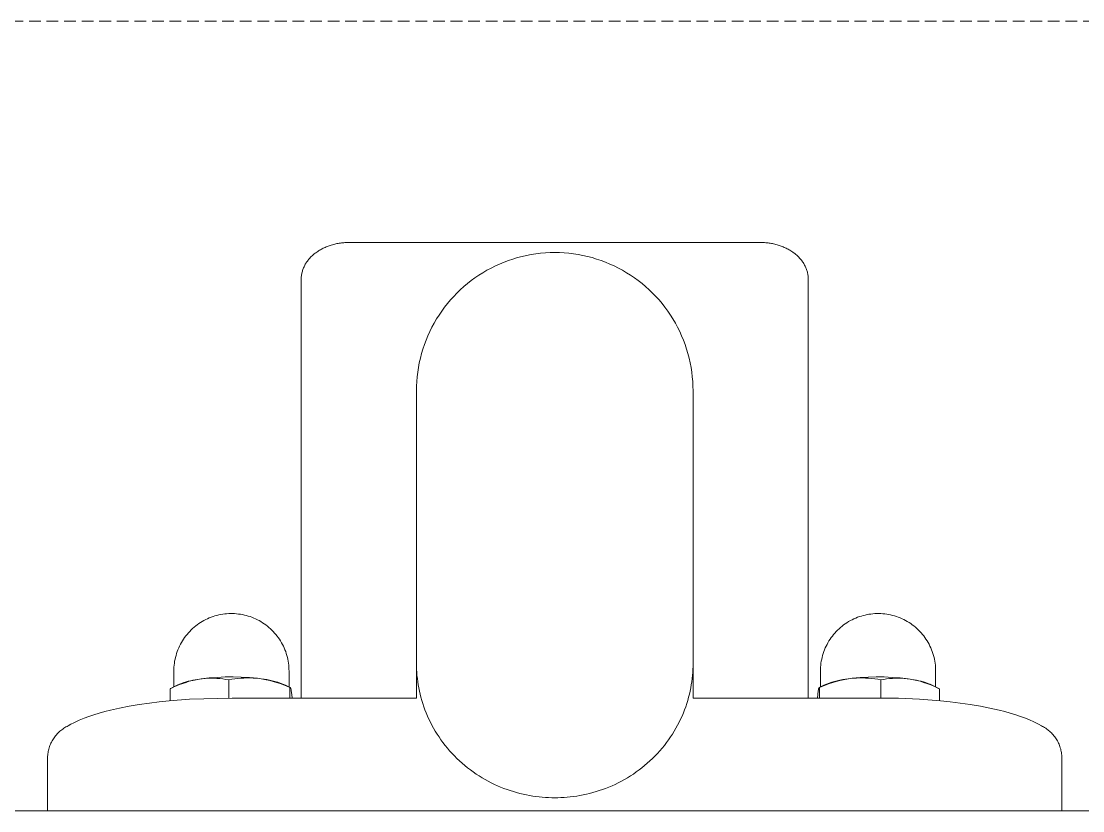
# Model space of a CAD drawing. Header units: millimetres. Extents: x -67 to 4862, y -244 to 3199.
# Drawn here: x 1205.6 to 1320.7, y 1643.2 to 1728.8 of the extents above; entities that cross this region are included whole.
import ezdxf

# ---------------------------------------------------------------- set-up
doc = ezdxf.new("R2010")
doc.units = ezdxf.units.MM
doc.linetypes.add('HIDDEN', pattern=[1.905, 1.27, -0.635])
doc.layers.add('ZANO_R', color=7, linetype='Continuous', lineweight=0)
doc.layers.add('ZANO_R_przerywana', color=7, linetype='HIDDEN', lineweight=0)

msp = doc.modelspace()

# ---------------------------------------------------------------- linework, layer by layer
at = {"layer": 'ZANO_R'}
for p, q in [((1237.66, 1703.77), (1237.75, 1703.84)), ((1237.75, 1703.84), (1237.85, 1703.9)), ((1237.85, 1703.9), (1237.95, 1703.96)), ((1237.95, 1703.96), (1238.05, 1704.02)), ((1238.05, 1704.02), (1238.15, 1704.08)), ((1238.15, 1704.08), (1238.25, 1704.13)), ((1238.25, 1704.13), (1238.36, 1704.18)), ((1238.36, 1704.18), (1238.46, 1704.23)), ((1238.46, 1704.23), (1238.57, 1704.28)), ((1238.57, 1704.28), (1238.68, 1704.33)), ((1238.68, 1704.33), (1238.79, 1704.37)), ((1238.79, 1704.37), (1238.89, 1704.41)), ((1238.89, 1704.41), (1239, 1704.45)), ((1239, 1704.45), (1239.12, 1704.49)), ((1239.12, 1704.49), (1239.23, 1704.53)), ((1239.23, 1704.53), (1239.35, 1704.56)), ((1239.35, 1704.56), (1239.48, 1704.59)), ((1239.48, 1704.59), (1239.6, 1704.62)), ((1239.6, 1704.62), (1239.72, 1704.65)), ((1239.72, 1704.65), (1239.84, 1704.68)), ((1239.84, 1704.68), (1239.96, 1704.7)), ((1239.96, 1704.7), (1240.09, 1704.72)), ((1240.09, 1704.72), (1240.21, 1704.74)), ((1240.21, 1704.74), (1240.33, 1704.75)), ((1240.33, 1704.75), (1240.46, 1704.77)), ((1240.46, 1704.77), (1240.58, 1704.78)), ((1240.58, 1704.78), (1240.71, 1704.79)), ((1240.71, 1704.79), (1240.83, 1704.79)), ((1240.83, 1704.79), (1240.96, 1704.8)), ((1240.96, 1704.8), (1241.08, 1704.8)), ((1241.08, 1704.8), (1246.39, 1704.8)), ((1246.39, 1704.8), (1247.36, 1704.8)), ((1247.36, 1704.8), (1279.56, 1704.8)), ((1279.56, 1704.8), (1280.53, 1704.8)), ((1280.53, 1704.8), (1285.84, 1704.8)), ((1285.84, 1704.8), (1285.96, 1704.8)), ((1285.96, 1704.8), (1286.09, 1704.79)), ((1286.09, 1704.79), (1286.21, 1704.79)), ((1286.21, 1704.79), (1286.34, 1704.78)), ((1286.34, 1704.78), (1286.46, 1704.77)), ((1286.46, 1704.77), (1286.59, 1704.75)), ((1286.59, 1704.75), (1286.71, 1704.74)), ((1286.71, 1704.74), (1286.83, 1704.72)), ((1286.83, 1704.72), (1286.96, 1704.7)), ((1286.96, 1704.7), (1287.08, 1704.68)), ((1287.08, 1704.68), (1287.2, 1704.65)), ((1287.2, 1704.65), (1287.32, 1704.62)), ((1287.32, 1704.62), (1287.45, 1704.59)), ((1287.45, 1704.59), (1287.57, 1704.56)), ((1287.57, 1704.56), (1287.69, 1704.53)), ((1287.69, 1704.53), (1287.81, 1704.49)), ((1287.81, 1704.49), (1287.92, 1704.45)), ((1287.92, 1704.45), (1288.03, 1704.41)), ((1288.03, 1704.41), (1288.14, 1704.37)), ((1288.14, 1704.37), (1288.24, 1704.33)), ((1288.24, 1704.33), (1288.35, 1704.28)), ((1288.35, 1704.28), (1288.46, 1704.23)), ((1288.46, 1704.23), (1288.56, 1704.18)), ((1288.56, 1704.18), (1288.67, 1704.13)), ((1288.67, 1704.13), (1288.77, 1704.08)), ((1288.77, 1704.08), (1288.87, 1704.02)), ((1288.87, 1704.02), (1288.97, 1703.96)), ((1288.97, 1703.96), (1289.07, 1703.9)), ((1289.07, 1703.9), (1289.17, 1703.84)), ((1289.17, 1703.84), (1289.27, 1703.77)), ((1236.52, 1702.62), (1236.58, 1702.7)), ((1236.58, 1702.7), (1236.64, 1702.79)), ((1236.64, 1702.79), (1236.71, 1702.88)), ((1236.71, 1702.88), (1236.77, 1702.96)), ((1236.77, 1702.96), (1236.84, 1703.04)), ((1236.84, 1703.04), (1236.91, 1703.12)), ((1236.91, 1703.12), (1236.99, 1703.2)), ((1236.99, 1703.2), (1237.06, 1703.28)), ((1237.06, 1703.28), (1237.14, 1703.35)), ((1237.14, 1703.35), (1237.22, 1703.42)), ((1237.22, 1703.42), (1237.3, 1703.49)), ((1237.3, 1703.49), (1237.38, 1703.56)), ((1237.38, 1703.56), (1237.47, 1703.63)), ((1237.47, 1703.63), (1237.56, 1703.7)), ((1237.56, 1703.7), (1237.66, 1703.77)), ((1257.48, 1702.47), (1257.96, 1702.67)), ((1257.96, 1702.67), (1258.44, 1702.85)), ((1258.44, 1702.85), (1258.92, 1703.01)), ((1258.92, 1703.01), (1259.41, 1703.16)), ((1259.41, 1703.16), (1259.91, 1703.29)), ((1259.91, 1703.29), (1260.41, 1703.4)), ((1260.41, 1703.4), (1260.91, 1703.5)), ((1260.91, 1703.5), (1261.42, 1703.57)), ((1261.42, 1703.57), (1261.93, 1703.64)), ((1261.93, 1703.64), (1262.44, 1703.68)), ((1262.44, 1703.68), (1262.95, 1703.71)), ((1262.95, 1703.71), (1263.46, 1703.71)), ((1263.46, 1703.71), (1263.97, 1703.71)), ((1263.97, 1703.71), (1264.48, 1703.68)), ((1264.48, 1703.68), (1264.99, 1703.64)), ((1264.99, 1703.64), (1265.5, 1703.57)), ((1265.5, 1703.57), (1266.01, 1703.5)), ((1266.01, 1703.5), (1266.51, 1703.4)), ((1266.51, 1703.4), (1267.01, 1703.29)), ((1267.01, 1703.29), (1267.51, 1703.16)), ((1267.51, 1703.16), (1268, 1703.01)), ((1268, 1703.01), (1268.48, 1702.85)), ((1268.48, 1702.85), (1268.96, 1702.67)), ((1268.96, 1702.67), (1269.44, 1702.47)), ((1289.27, 1703.77), (1289.36, 1703.7)), ((1289.36, 1703.7), (1289.45, 1703.63)), ((1289.45, 1703.63), (1289.54, 1703.56)), ((1289.54, 1703.56), (1289.62, 1703.49)), ((1289.62, 1703.49), (1289.7, 1703.42)), ((1289.7, 1703.42), (1289.78, 1703.35)), ((1289.78, 1703.35), (1289.86, 1703.28)), ((1289.86, 1703.28), (1289.93, 1703.2)), ((1289.93, 1703.2), (1290.01, 1703.12)), ((1290.01, 1703.12), (1290.08, 1703.04)), ((1290.08, 1703.04), (1290.15, 1702.96)), ((1290.15, 1702.96), (1290.21, 1702.88)), ((1290.21, 1702.88), (1290.28, 1702.79)), ((1290.28, 1702.79), (1290.34, 1702.7)), ((1290.34, 1702.7), (1290.4, 1702.62)), ((1236.04, 1701.48), (1236.06, 1701.58)), ((1236.06, 1701.58), (1236.09, 1701.68)), ((1236.09, 1701.68), (1236.12, 1701.78)), ((1236.12, 1701.78), (1236.15, 1701.87)), ((1236.15, 1701.87), (1236.19, 1701.97)), ((1236.19, 1701.97), (1236.23, 1702.07)), ((1236.23, 1702.07), (1236.27, 1702.16)), ((1236.27, 1702.16), (1236.31, 1702.25)), ((1236.31, 1702.25), (1236.36, 1702.34)), ((1236.36, 1702.34), (1236.41, 1702.44)), ((1236.41, 1702.44), (1236.46, 1702.53)), ((1236.46, 1702.53), (1236.52, 1702.62)), ((1255.23, 1701.26), (1255.67, 1701.53)), ((1255.67, 1701.53), (1256.11, 1701.79)), ((1256.11, 1701.79), (1256.56, 1702.03)), ((1256.56, 1702.03), (1257.02, 1702.26)), ((1257.02, 1702.26), (1257.48, 1702.47)), ((1269.44, 1702.47), (1269.9, 1702.26)), ((1269.9, 1702.26), (1270.36, 1702.03)), ((1270.36, 1702.03), (1270.81, 1701.79)), ((1270.81, 1701.79), (1271.25, 1701.53)), ((1271.25, 1701.53), (1271.69, 1701.26)), ((1290.4, 1702.62), (1290.46, 1702.53)), ((1290.46, 1702.53), (1290.51, 1702.44)), ((1290.51, 1702.44), (1290.56, 1702.34)), ((1290.56, 1702.34), (1290.61, 1702.25)), ((1290.61, 1702.25), (1290.65, 1702.16)), ((1290.65, 1702.16), (1290.7, 1702.07)), ((1290.7, 1702.07), (1290.73, 1701.97)), ((1290.73, 1701.97), (1290.77, 1701.87)), ((1290.77, 1701.87), (1290.8, 1701.78)), ((1290.8, 1701.78), (1290.83, 1701.68)), ((1290.83, 1701.68), (1290.86, 1701.58)), ((1290.86, 1701.58), (1290.88, 1701.48)), ((1235.96, 1700.9), (1235.97, 1700.99)), ((1235.96, 1700.8), (1235.96, 1700.9)), ((1235.96, 1669.8), (1235.96, 1700.8)), ((1235.97, 1701.09), (1235.99, 1701.19)), ((1235.97, 1700.99), (1235.97, 1701.09)), ((1235.99, 1701.19), (1236, 1701.29)), ((1236, 1701.29), (1236.02, 1701.39)), ((1236.02, 1701.39), (1236.04, 1701.48)), ((1253.6, 1700.02), (1253.99, 1700.35)), ((1253.99, 1700.35), (1254.4, 1700.67)), ((1254.4, 1700.67), (1254.81, 1700.97)), ((1254.81, 1700.97), (1255.23, 1701.26)), ((1271.69, 1701.26), (1272.11, 1700.97)), ((1272.11, 1700.97), (1272.52, 1700.67)), ((1272.52, 1700.67), (1272.93, 1700.35)), ((1272.93, 1700.35), (1273.32, 1700.02)), ((1290.88, 1701.48), (1290.9, 1701.39)), ((1290.9, 1701.39), (1290.92, 1701.29)), ((1290.92, 1701.29), (1290.94, 1701.19)), ((1290.94, 1701.19), (1290.95, 1701.09)), ((1290.95, 1701.09), (1290.95, 1700.99)), ((1290.95, 1700.99), (1290.96, 1700.9)), ((1290.96, 1700.9), (1290.96, 1700.8)), ((1290.96, 1669.8), (1290.96, 1700.8)), ((1252.5, 1698.95), (1252.85, 1699.32)), ((1252.85, 1699.32), (1253.22, 1699.68)), ((1253.22, 1699.68), (1253.6, 1700.02)), ((1273.32, 1700.02), (1273.7, 1699.68)), ((1273.7, 1699.68), (1274.07, 1699.32)), ((1274.07, 1699.32), (1274.42, 1698.95)), ((1251.51, 1697.78), (1251.82, 1698.18)), ((1251.82, 1698.18), (1252.15, 1698.57)), ((1252.15, 1698.57), (1252.5, 1698.95)), ((1274.42, 1698.95), (1274.77, 1698.57)), ((1274.77, 1698.57), (1275.1, 1698.18)), ((1275.1, 1698.18), (1275.41, 1697.78)), ((1250.64, 1696.51), (1250.92, 1696.94)), ((1250.92, 1696.94), (1251.21, 1697.36)), ((1251.21, 1697.36), (1251.51, 1697.78)), ((1275.41, 1697.78), (1275.71, 1697.36)), ((1275.71, 1697.36), (1276, 1696.94)), ((1276, 1696.94), (1276.28, 1696.51)), ((1250.14, 1695.62), (1250.39, 1696.07)), ((1250.39, 1696.07), (1250.64, 1696.51)), ((1276.28, 1696.51), (1276.54, 1696.07)), ((1276.54, 1696.07), (1276.78, 1695.62)), ((1249.51, 1694.22), (1249.7, 1694.69)), ((1249.7, 1694.69), (1249.91, 1695.16)), ((1249.91, 1695.16), (1250.14, 1695.62)), ((1276.78, 1695.62), (1277.01, 1695.16)), ((1277.01, 1695.16), (1277.22, 1694.69)), ((1277.22, 1694.69), (1277.41, 1694.22)), ((1249.16, 1693.25), (1249.33, 1693.74)), ((1249.33, 1693.74), (1249.51, 1694.22)), ((1277.41, 1694.22), (1277.59, 1693.74)), ((1277.59, 1693.74), (1277.76, 1693.25)), ((1248.89, 1692.27), (1249.02, 1692.76)), ((1249.02, 1692.76), (1249.16, 1693.25)), ((1277.76, 1693.25), (1277.9, 1692.76)), ((1277.9, 1692.76), (1278.03, 1692.27)), ((1248.6, 1690.76), (1248.68, 1691.26)), ((1248.68, 1691.26), (1248.77, 1691.77)), ((1248.77, 1691.77), (1248.89, 1692.27)), ((1278.03, 1692.27), (1278.15, 1691.77)), ((1278.15, 1691.77), (1278.24, 1691.26)), ((1278.24, 1691.26), (1278.32, 1690.76)), ((1248.5, 1689.74), (1248.54, 1690.25)), ((1248.54, 1690.25), (1248.6, 1690.76)), ((1278.32, 1690.76), (1278.38, 1690.25)), ((1278.38, 1690.25), (1278.43, 1689.74)), ((1248.46, 1688.71), (1248.47, 1689.23)), ((1248.47, 1689.23), (1248.5, 1689.74)), ((1278.43, 1689.74), (1278.45, 1689.23)), ((1278.45, 1689.23), (1278.46, 1688.71)), ((1248.46, 1688.71), (1248.46, 1688.71)), ((1248.46, 1688.71), (1248.46, 1688.68)), ((1248.46, 1688.68), (1248.46, 1688.68)), ((1248.46, 1688.68), (1248.46, 1688.66)), ((1248.46, 1688.66), (1248.46, 1688.66)), ((1248.46, 1688.66), (1248.46, 1688.64)), ((1248.46, 1688.64), (1248.46, 1688.58)), ((1248.46, 1688.58), (1248.46, 1659.15)), ((1278.46, 1688.71), (1278.46, 1688.71)), ((1278.46, 1688.71), (1278.46, 1688.68)), ((1278.46, 1688.68), (1278.46, 1688.68)), ((1278.46, 1688.68), (1278.46, 1688.66)), ((1278.46, 1688.66), (1278.46, 1688.66)), ((1278.46, 1688.66), (1278.46, 1688.64)), ((1278.46, 1688.64), (1278.46, 1688.58)), ((1278.46, 1688.58), (1278.46, 1659.15)), ((1235.96, 1655.41), (1235.96, 1669.8)), ((1290.96, 1655.41), (1290.96, 1669.8)), ((1224.86, 1663.48), (1225.04, 1663.6)), ((1225.04, 1663.6), (1225.23, 1663.71)), ((1225.23, 1663.71), (1225.42, 1663.82)), ((1225.42, 1663.82), (1225.61, 1663.92)), ((1225.61, 1663.92), (1225.8, 1664.01)), ((1225.8, 1664.01), (1226, 1664.1)), ((1226, 1664.1), (1226.2, 1664.18)), ((1226.2, 1664.18), (1226.41, 1664.25)), ((1226.41, 1664.25), (1226.61, 1664.31)), ((1226.61, 1664.31), (1226.82, 1664.37)), ((1226.82, 1664.37), (1227.03, 1664.42)), ((1227.03, 1664.42), (1227.25, 1664.47)), ((1227.25, 1664.47), (1227.46, 1664.5)), ((1227.46, 1664.5), (1227.67, 1664.53)), ((1227.67, 1664.53), (1227.88, 1664.55)), ((1227.88, 1664.55), (1228.1, 1664.57)), ((1228.1, 1664.57), (1228.31, 1664.57)), ((1228.31, 1664.57), (1228.53, 1664.57)), ((1228.53, 1664.57), (1228.74, 1664.56)), ((1228.74, 1664.56), (1228.95, 1664.55)), ((1228.95, 1664.55), (1229.17, 1664.52)), ((1229.17, 1664.52), (1229.38, 1664.49)), ((1229.38, 1664.49), (1229.59, 1664.46)), ((1229.59, 1664.46), (1229.8, 1664.41)), ((1229.8, 1664.41), (1230.01, 1664.36)), ((1230.01, 1664.36), (1230.21, 1664.3)), ((1230.21, 1664.3), (1230.42, 1664.24)), ((1230.42, 1664.24), (1230.62, 1664.16)), ((1230.62, 1664.16), (1230.82, 1664.08)), ((1230.82, 1664.08), (1231.02, 1664)), ((1231.02, 1664), (1231.21, 1663.9)), ((1231.21, 1663.9), (1231.4, 1663.8)), ((1231.4, 1663.8), (1231.59, 1663.7)), ((1231.59, 1663.7), (1231.77, 1663.58)), ((1231.77, 1663.58), (1231.95, 1663.46)), ((1294.97, 1663.46), (1295.15, 1663.58)), ((1295.15, 1663.58), (1295.33, 1663.7)), ((1295.33, 1663.7), (1295.52, 1663.8)), ((1295.52, 1663.8), (1295.71, 1663.9)), ((1295.71, 1663.9), (1295.9, 1664)), ((1295.9, 1664), (1296.1, 1664.08)), ((1296.1, 1664.08), (1296.3, 1664.16)), ((1296.3, 1664.16), (1296.5, 1664.24)), ((1296.5, 1664.24), (1296.71, 1664.3)), ((1296.71, 1664.3), (1296.91, 1664.36)), ((1296.91, 1664.36), (1297.12, 1664.41)), ((1297.12, 1664.41), (1297.33, 1664.46)), ((1297.33, 1664.46), (1297.54, 1664.49)), ((1297.54, 1664.49), (1297.75, 1664.52)), ((1297.75, 1664.52), (1297.97, 1664.55)), ((1297.97, 1664.55), (1298.18, 1664.56)), ((1298.18, 1664.56), (1298.39, 1664.57)), ((1298.39, 1664.57), (1298.61, 1664.57)), ((1298.61, 1664.57), (1298.82, 1664.57)), ((1298.82, 1664.57), (1299.04, 1664.55)), ((1299.04, 1664.55), (1299.25, 1664.53)), ((1299.25, 1664.53), (1299.46, 1664.5)), ((1299.46, 1664.5), (1299.67, 1664.47)), ((1299.67, 1664.47), (1299.89, 1664.42)), ((1299.89, 1664.42), (1300.1, 1664.37)), ((1300.1, 1664.37), (1300.31, 1664.31)), ((1300.31, 1664.31), (1300.51, 1664.25)), ((1300.51, 1664.25), (1300.72, 1664.18)), ((1300.72, 1664.18), (1300.92, 1664.1)), ((1300.92, 1664.1), (1301.12, 1664.01)), ((1301.12, 1664.01), (1301.31, 1663.92)), ((1301.31, 1663.92), (1301.5, 1663.82)), ((1301.5, 1663.82), (1301.69, 1663.71)), ((1301.69, 1663.71), (1301.88, 1663.6)), ((1301.88, 1663.6), (1302.06, 1663.48)), ((1223.59, 1662.31), (1223.73, 1662.48)), ((1223.73, 1662.48), (1223.88, 1662.64)), ((1223.88, 1662.64), (1224.03, 1662.79)), ((1224.03, 1662.79), (1224.19, 1662.94)), ((1224.19, 1662.94), (1224.35, 1663.08)), ((1224.35, 1663.08), (1224.52, 1663.22)), ((1224.52, 1663.22), (1224.69, 1663.35)), ((1224.69, 1663.35), (1224.86, 1663.48)), ((1231.95, 1663.46), (1232.13, 1663.34)), ((1232.13, 1663.34), (1232.3, 1663.21)), ((1232.3, 1663.21), (1232.46, 1663.07)), ((1232.46, 1663.07), (1232.62, 1662.93)), ((1232.62, 1662.93), (1232.78, 1662.78)), ((1232.78, 1662.78), (1232.93, 1662.62)), ((1232.93, 1662.62), (1233.08, 1662.46)), ((1233.08, 1662.46), (1233.22, 1662.3)), ((1293.7, 1662.3), (1293.84, 1662.46)), ((1293.84, 1662.46), (1293.99, 1662.62)), ((1293.99, 1662.62), (1294.14, 1662.78)), ((1294.14, 1662.78), (1294.3, 1662.93)), ((1294.3, 1662.93), (1294.46, 1663.07)), ((1294.46, 1663.07), (1294.62, 1663.21)), ((1294.62, 1663.21), (1294.79, 1663.34)), ((1294.79, 1663.34), (1294.97, 1663.46)), ((1302.06, 1663.48), (1302.23, 1663.35)), ((1302.23, 1663.35), (1302.41, 1663.22)), ((1302.41, 1663.22), (1302.57, 1663.08)), ((1302.57, 1663.08), (1302.74, 1662.94)), ((1302.74, 1662.94), (1302.89, 1662.79)), ((1302.89, 1662.79), (1303.04, 1662.64)), ((1303.04, 1662.64), (1303.19, 1662.48)), ((1303.19, 1662.48), (1303.33, 1662.31)), ((1222.77, 1661.04), (1222.87, 1661.24)), ((1222.87, 1661.24), (1222.97, 1661.43)), ((1222.97, 1661.43), (1223.08, 1661.61)), ((1223.08, 1661.61), (1223.2, 1661.79)), ((1223.2, 1661.79), (1223.32, 1661.97)), ((1223.32, 1661.97), (1223.45, 1662.15)), ((1223.45, 1662.15), (1223.59, 1662.31)), ((1233.22, 1662.3), (1233.35, 1662.13)), ((1233.35, 1662.13), (1233.48, 1661.96)), ((1233.48, 1661.96), (1233.6, 1661.78)), ((1233.6, 1661.78), (1233.72, 1661.6)), ((1233.72, 1661.6), (1233.83, 1661.41)), ((1233.83, 1661.41), (1233.93, 1661.23)), ((1233.93, 1661.23), (1234.03, 1661.03)), ((1292.89, 1661.03), (1292.99, 1661.23)), ((1292.99, 1661.23), (1293.09, 1661.41)), ((1293.09, 1661.41), (1293.2, 1661.6)), ((1293.2, 1661.6), (1293.32, 1661.78)), ((1293.32, 1661.78), (1293.44, 1661.96)), ((1293.44, 1661.96), (1293.57, 1662.13)), ((1293.57, 1662.13), (1293.7, 1662.3)), ((1303.33, 1662.31), (1303.47, 1662.15)), ((1303.47, 1662.15), (1303.6, 1661.97)), ((1303.6, 1661.97), (1303.72, 1661.79)), ((1303.72, 1661.79), (1303.84, 1661.61)), ((1303.84, 1661.61), (1303.95, 1661.43)), ((1303.95, 1661.43), (1304.05, 1661.24)), ((1304.05, 1661.24), (1304.15, 1661.04)), ((1222.39, 1660.03), (1222.45, 1660.24)), ((1222.45, 1660.24), (1222.52, 1660.44)), ((1222.52, 1660.44), (1222.6, 1660.65)), ((1222.6, 1660.65), (1222.68, 1660.85)), ((1222.68, 1660.85), (1222.77, 1661.04)), ((1234.03, 1661.03), (1234.12, 1660.84)), ((1234.12, 1660.84), (1234.2, 1660.64)), ((1234.2, 1660.64), (1234.28, 1660.44)), ((1234.28, 1660.44), (1234.35, 1660.23)), ((1234.35, 1660.23), (1234.41, 1660.03)), ((1292.51, 1660.03), (1292.57, 1660.23)), ((1292.57, 1660.23), (1292.64, 1660.44)), ((1292.64, 1660.44), (1292.72, 1660.64)), ((1292.72, 1660.64), (1292.8, 1660.84)), ((1292.8, 1660.84), (1292.89, 1661.03)), ((1304.15, 1661.04), (1304.24, 1660.85)), ((1304.24, 1660.85), (1304.33, 1660.65)), ((1304.33, 1660.65), (1304.4, 1660.44)), ((1304.4, 1660.44), (1304.47, 1660.24)), ((1304.47, 1660.24), (1304.54, 1660.03)), ((1222.16, 1658.76), (1222.18, 1658.97)), ((1222.18, 1658.97), (1222.21, 1659.19)), ((1222.21, 1659.19), (1222.24, 1659.4)), ((1222.24, 1659.4), (1222.28, 1659.61)), ((1222.28, 1659.61), (1222.33, 1659.82)), ((1222.33, 1659.82), (1222.39, 1660.03)), ((1234.41, 1660.03), (1234.47, 1659.82)), ((1234.47, 1659.82), (1234.51, 1659.61)), ((1234.51, 1659.61), (1234.55, 1659.4)), ((1234.55, 1659.4), (1234.59, 1659.18)), ((1234.59, 1659.18), (1234.61, 1658.97)), ((1234.61, 1658.97), (1234.63, 1658.75)), ((1248.46, 1658.83), (1248.46, 1659.15)), ((1278.46, 1659.15), (1278.46, 1658.83)), ((1292.29, 1658.75), (1292.31, 1658.97)), ((1292.31, 1658.97), (1292.33, 1659.18)), ((1292.33, 1659.18), (1292.37, 1659.4)), ((1292.37, 1659.4), (1292.41, 1659.61)), ((1292.41, 1659.61), (1292.45, 1659.82)), ((1292.45, 1659.82), (1292.51, 1660.03)), ((1304.54, 1660.03), (1304.59, 1659.82)), ((1304.59, 1659.82), (1304.64, 1659.61)), ((1304.64, 1659.61), (1304.68, 1659.4)), ((1304.68, 1659.4), (1304.71, 1659.19)), ((1304.71, 1659.19), (1304.74, 1658.97)), ((1304.74, 1658.97), (1304.76, 1658.76)), ((1222.15, 1658.54), (1222.16, 1658.76)), ((1222.15, 1658.32), (1222.15, 1658.54)), ((1222.15, 1656.62), (1222.15, 1658.32)), ((1234.63, 1658.75), (1234.64, 1658.54)), ((1234.64, 1658.54), (1234.65, 1658.32)), ((1234.65, 1658.32), (1234.65, 1656.62)), ((1248.46, 1655.41), (1248.46, 1658.89)), ((1248.48, 1658.5), (1248.46, 1658.83)), ((1248.49, 1658.18), (1248.48, 1658.5)), ((1248.52, 1657.84), (1248.49, 1658.18)), ((1248.56, 1657.51), (1248.52, 1657.84)), ((1278.4, 1657.84), (1278.36, 1657.51)), ((1278.43, 1658.18), (1278.4, 1657.84)), ((1278.45, 1658.5), (1278.43, 1658.18)), ((1278.46, 1658.83), (1278.45, 1658.5)), ((1278.46, 1655.41), (1278.46, 1658.89)), ((1292.27, 1658.32), (1292.28, 1658.54)), ((1292.27, 1656.62), (1292.27, 1658.32)), ((1292.28, 1658.54), (1292.29, 1658.75)), ((1304.76, 1658.76), (1304.77, 1658.54)), ((1304.77, 1658.54), (1304.77, 1658.32)), ((1304.77, 1658.32), (1304.77, 1656.62)), ((1221.77, 1656.42), (1222.52, 1656.81)), ((1222.43, 1656.73), (1222.09, 1656.58)), ((1222.77, 1656.87), (1222.43, 1656.73)), ((1222.52, 1656.81), (1222.76, 1656.91)), ((1222.76, 1656.91), (1223, 1657)), ((1223.12, 1657), (1222.77, 1656.87)), ((1223, 1657), (1223.24, 1657.08)), ((1223.48, 1657.11), (1223.12, 1657)), ((1223.24, 1657.08), (1223.48, 1657.16)), ((1223.48, 1657.16), (1223.72, 1657.23)), ((1223.83, 1657.22), (1223.48, 1657.11)), ((1223.72, 1657.23), (1223.97, 1657.29)), ((1224.2, 1657.31), (1223.83, 1657.22)), ((1223.97, 1657.29), (1224.22, 1657.34)), ((1224.56, 1657.39), (1224.2, 1657.31)), ((1224.22, 1657.34), (1224.47, 1657.39)), ((1224.47, 1657.39), (1224.72, 1657.43)), ((1224.93, 1657.46), (1224.56, 1657.39)), ((1225.24, 1657.5), (1224.93, 1657.46)), ((1225.13, 1657.49), (1225.99, 1657.59)), ((1225.56, 1657.53), (1225.24, 1657.5)), ((1225.88, 1657.55), (1225.56, 1657.53)), ((1226.2, 1657.55), (1225.88, 1657.55)), ((1225.99, 1657.59), (1226.86, 1657.65)), ((1226.51, 1657.55), (1226.2, 1657.55)), ((1226.83, 1657.54), (1226.51, 1657.55)), ((1227.15, 1657.51), (1226.83, 1657.54)), ((1226.86, 1657.65), (1227.73, 1657.69)), ((1227.47, 1657.48), (1227.15, 1657.51)), ((1227.78, 1657.43), (1227.47, 1657.48)), ((1227.73, 1657.69), (1228.6, 1657.7)), ((1228.1, 1657.38), (1227.78, 1657.43)), ((1228.43, 1657.44), (1228.1, 1657.38)), ((1228.1, 1657.38), (1228.1, 1655.41)), ((1228.76, 1657.49), (1228.43, 1657.44)), ((1228.6, 1657.7), (1229.47, 1657.68)), ((1229.09, 1657.53), (1228.76, 1657.49)), ((1229.42, 1657.56), (1229.09, 1657.53)), ((1229.75, 1657.58), (1229.42, 1657.56)), ((1229.47, 1657.68), (1230.34, 1657.63)), ((1230.09, 1657.59), (1229.75, 1657.58)), ((1230.42, 1657.59), (1230.09, 1657.59)), ((1230.34, 1657.63), (1231.21, 1657.55)), ((1230.75, 1657.58), (1230.42, 1657.59)), ((1231.09, 1657.55), (1230.75, 1657.58)), ((1231.42, 1657.52), (1231.09, 1657.55)), ((1231.8, 1657.46), (1231.42, 1657.52)), ((1231.63, 1657.49), (1231.93, 1657.46)), ((1232.18, 1657.39), (1231.8, 1657.46)), ((1231.93, 1657.46), (1232.23, 1657.41)), ((1232.56, 1657.3), (1232.18, 1657.39)), ((1232.23, 1657.41), (1232.53, 1657.35)), ((1232.53, 1657.35), (1232.83, 1657.29)), ((1232.93, 1657.2), (1232.56, 1657.3)), ((1232.83, 1657.29), (1233.12, 1657.21)), ((1233.3, 1657.1), (1232.93, 1657.2)), ((1233.12, 1657.21), (1233.42, 1657.12)), ((1233.67, 1656.97), (1233.3, 1657.1)), ((1233.42, 1657.12), (1233.7, 1657.03)), ((1234.03, 1656.84), (1233.67, 1656.97)), ((1233.7, 1657.03), (1233.99, 1656.92)), ((1233.99, 1656.92), (1234.27, 1656.81)), ((1234.39, 1656.69), (1234.03, 1656.84)), ((1234.27, 1656.81), (1234.78, 1656.55)), ((1234.74, 1656.54), (1234.39, 1656.69)), ((1248.6, 1657.18), (1248.56, 1657.51)), ((1248.65, 1656.84), (1248.6, 1657.18)), ((1248.71, 1656.5), (1248.65, 1656.84)), ((1278.27, 1656.84), (1278.21, 1656.5)), ((1278.32, 1657.18), (1278.27, 1656.84)), ((1278.36, 1657.51), (1278.32, 1657.18)), ((1292.14, 1656.55), (1292.65, 1656.81)), ((1292.18, 1656.54), (1292.53, 1656.69)), ((1292.53, 1656.69), (1292.89, 1656.84)), ((1292.93, 1656.92), (1292.65, 1656.81)), ((1292.89, 1656.84), (1293.25, 1656.97)), ((1293.22, 1657.03), (1292.93, 1656.92)), ((1293.51, 1657.12), (1293.22, 1657.03)), ((1293.25, 1656.97), (1293.62, 1657.1)), ((1293.8, 1657.21), (1293.51, 1657.12)), ((1293.62, 1657.1), (1293.99, 1657.2)), ((1294.09, 1657.29), (1293.8, 1657.21)), ((1293.99, 1657.2), (1294.36, 1657.3)), ((1294.39, 1657.35), (1294.09, 1657.29)), ((1294.36, 1657.3), (1294.74, 1657.39)), ((1294.69, 1657.41), (1294.39, 1657.35)), ((1294.99, 1657.46), (1294.69, 1657.41)), ((1294.74, 1657.39), (1295.12, 1657.46)), ((1295.29, 1657.49), (1294.99, 1657.46)), ((1295.12, 1657.46), (1295.5, 1657.52)), ((1295.5, 1657.52), (1295.83, 1657.55)), ((1296.58, 1657.63), (1295.71, 1657.55)), ((1295.83, 1657.55), (1296.17, 1657.58)), ((1296.17, 1657.58), (1296.5, 1657.59)), ((1296.5, 1657.59), (1296.83, 1657.59)), ((1297.45, 1657.68), (1296.58, 1657.63)), ((1296.83, 1657.59), (1297.17, 1657.58)), ((1297.17, 1657.58), (1297.5, 1657.56)), ((1298.32, 1657.7), (1297.45, 1657.68)), ((1297.5, 1657.56), (1297.83, 1657.53)), ((1297.83, 1657.53), (1298.17, 1657.49)), ((1298.17, 1657.49), (1298.49, 1657.44)), ((1299.19, 1657.69), (1298.32, 1657.7)), ((1298.49, 1657.44), (1298.82, 1657.38)), ((1298.82, 1657.38), (1299.14, 1657.43)), ((1298.82, 1657.38), (1298.82, 1655.41)), ((1299.14, 1657.43), (1299.45, 1657.48)), ((1300.06, 1657.65), (1299.19, 1657.69)), ((1299.45, 1657.48), (1299.77, 1657.51)), ((1299.77, 1657.51), (1300.09, 1657.54)), ((1300.93, 1657.59), (1300.06, 1657.65)), ((1300.09, 1657.54), (1300.41, 1657.55)), ((1300.41, 1657.55), (1300.72, 1657.55)), ((1300.72, 1657.55), (1301.04, 1657.55)), ((1301.79, 1657.49), (1300.93, 1657.59)), ((1301.04, 1657.55), (1301.36, 1657.53)), ((1301.36, 1657.53), (1301.68, 1657.5)), ((1301.68, 1657.5), (1302, 1657.46)), ((1302, 1657.46), (1302.36, 1657.39)), ((1302.45, 1657.39), (1302.2, 1657.43)), ((1302.36, 1657.39), (1302.73, 1657.31)), ((1302.7, 1657.34), (1302.45, 1657.39)), ((1302.95, 1657.29), (1302.7, 1657.34)), ((1302.73, 1657.31), (1303.09, 1657.22)), ((1303.2, 1657.23), (1302.95, 1657.29)), ((1303.09, 1657.22), (1303.44, 1657.11)), ((1303.44, 1657.16), (1303.2, 1657.23)), ((1303.68, 1657.08), (1303.44, 1657.16)), ((1303.44, 1657.11), (1303.8, 1657)), ((1303.92, 1657), (1303.68, 1657.08)), ((1303.8, 1657), (1304.15, 1656.87)), ((1304.16, 1656.91), (1303.92, 1657)), ((1304.15, 1656.87), (1304.49, 1656.73)), ((1304.4, 1656.81), (1304.16, 1656.91)), ((1304.4, 1656.81), (1305.15, 1656.42)), ((1304.49, 1656.73), (1304.83, 1656.58)), ((1222.09, 1656.58), (1221.75, 1656.41)), ((1221.75, 1656.41), (1221.77, 1656.42)), ((1221.75, 1655.11), (1221.75, 1656.41)), ((1221.77, 1656.43), (1221.78, 1656.43)), ((1234.75, 1656.54), (1234.74, 1656.54)), ((1234.74, 1656.54), (1234.74, 1656.54)), ((1234.74, 1656.54), (1234.74, 1656.54)), ((1234.74, 1655.41), (1234.74, 1656.54)), ((1234.76, 1656.55), (1234.75, 1656.55)), ((1234.75, 1656.55), (1234.75, 1656.55)), ((1234.75, 1656.55), (1234.75, 1656.55)), ((1234.75, 1656.55), (1234.75, 1656.55)), ((1234.75, 1656.55), (1234.75, 1656.54)), ((1234.75, 1656.54), (1234.75, 1656.54)), ((1234.75, 1656.54), (1234.75, 1656.54)), ((1234.75, 1656.54), (1234.75, 1656.54)), ((1234.75, 1656.54), (1234.75, 1656.54)), ((1234.77, 1656.55), (1234.76, 1656.55)), ((1234.76, 1656.55), (1234.76, 1656.55)), ((1234.76, 1656.55), (1234.76, 1656.55)), ((1234.76, 1656.55), (1234.76, 1656.55)), ((1234.76, 1656.55), (1234.76, 1656.55)), ((1234.76, 1656.55), (1234.76, 1656.55)), ((1234.76, 1656.55), (1234.76, 1656.55)), ((1234.76, 1656.55), (1234.76, 1656.55)), ((1234.76, 1656.55), (1234.76, 1656.55)), ((1234.76, 1656.55), (1234.76, 1656.55)), ((1234.76, 1656.55), (1234.76, 1656.55)), ((1234.76, 1656.55), (1234.76, 1656.55)), ((1234.76, 1656.55), (1234.76, 1656.55)), ((1234.76, 1656.55), (1234.76, 1656.55)), ((1234.76, 1656.55), (1234.76, 1656.55)), ((1234.76, 1656.55), (1234.76, 1656.55)), ((1234.78, 1656.55), (1234.77, 1656.55)), ((1234.77, 1656.55), (1234.77, 1656.55)), ((1234.77, 1656.55), (1234.77, 1656.55)), ((1234.77, 1656.55), (1234.77, 1656.55)), ((1234.77, 1656.55), (1234.77, 1656.55)), ((1234.77, 1656.55), (1234.77, 1656.55)), ((1234.77, 1656.55), (1234.77, 1656.55)), ((1234.77, 1656.55), (1234.77, 1656.55)), ((1234.77, 1656.55), (1234.77, 1656.55)), ((1234.77, 1656.55), (1234.77, 1656.55)), ((1234.77, 1656.55), (1234.77, 1656.55)), ((1234.77, 1656.55), (1234.77, 1656.55)), ((1234.77, 1656.55), (1234.77, 1656.55)), ((1234.77, 1656.55), (1234.77, 1656.55)), ((1234.77, 1656.55), (1234.77, 1656.55)), ((1234.77, 1656.55), (1234.77, 1656.55)), ((1234.77, 1656.55), (1234.77, 1656.55)), ((1234.79, 1656.55), (1234.78, 1656.55)), ((1234.78, 1656.55), (1234.78, 1656.55)), ((1234.78, 1656.55), (1234.78, 1656.55)), ((1234.78, 1656.55), (1234.78, 1656.55)), ((1234.78, 1656.55), (1234.78, 1656.55)), ((1234.78, 1656.55), (1234.78, 1656.55)), ((1234.78, 1656.55), (1234.78, 1656.55)), ((1234.78, 1656.55), (1234.78, 1656.55)), ((1234.78, 1656.55), (1234.78, 1656.55)), ((1234.78, 1656.55), (1234.78, 1656.55)), ((1234.78, 1656.55), (1234.78, 1656.55)), ((1234.78, 1656.55), (1234.78, 1656.55)), ((1234.78, 1656.55), (1234.78, 1656.55)), ((1234.78, 1656.55), (1234.78, 1656.55)), ((1234.78, 1656.55), (1234.78, 1656.55)), ((1234.78, 1656.55), (1234.78, 1656.55)), ((1234.78, 1656.55), (1234.78, 1656.55)), ((1234.78, 1656.55), (1234.78, 1656.55)), ((1234.79, 1656.54), (1234.79, 1656.55)), ((1234.79, 1656.55), (1234.79, 1656.55)), ((1234.8, 1656.54), (1234.79, 1656.54)), ((1234.79, 1656.54), (1234.79, 1656.54)), ((1234.79, 1656.54), (1234.79, 1656.54)), ((1234.79, 1656.54), (1234.79, 1656.54)), ((1234.79, 1656.54), (1234.79, 1656.54)), ((1234.79, 1656.54), (1234.79, 1656.54)), ((1234.8, 1656.53), (1234.8, 1656.54)), ((1234.8, 1656.54), (1234.8, 1656.54)), ((1234.81, 1656.52), (1234.8, 1656.53)), ((1234.8, 1656.53), (1234.8, 1656.53)), ((1234.8, 1656.53), (1234.8, 1656.53)), ((1234.8, 1656.53), (1234.8, 1656.53)), ((1234.8, 1656.53), (1234.8, 1656.53)), ((1234.8, 1656.53), (1234.8, 1656.53)), ((1234.81, 1656.51), (1234.81, 1656.52)), ((1234.81, 1656.52), (1234.81, 1656.52)), ((1234.82, 1656.5), (1234.81, 1656.51)), ((1234.81, 1656.51), (1234.81, 1656.51)), ((1234.82, 1656.49), (1234.82, 1656.5)), ((1234.82, 1656.5), (1234.82, 1656.5)), ((1234.83, 1656.48), (1234.82, 1656.49)), ((1234.83, 1656.47), (1234.83, 1656.48)), ((1234.84, 1656.46), (1234.83, 1656.47)), ((1234.84, 1656.44), (1234.84, 1656.46)), ((1234.84, 1656.43), (1234.84, 1656.44)), ((1234.85, 1656.39), (1234.84, 1656.43)), ((1234.86, 1656.35), (1234.85, 1656.39)), ((1234.87, 1656.31), (1234.86, 1656.35)), ((1234.89, 1656.2), (1234.87, 1656.31)), ((1234.95, 1655.81), (1234.89, 1656.2)), ((1234.99, 1655.41), (1234.95, 1655.81)), ((1248.78, 1656.17), (1248.71, 1656.5)), ((1248.86, 1655.83), (1248.78, 1656.17)), ((1248.94, 1655.49), (1248.86, 1655.83)), ((1249.04, 1655.15), (1248.94, 1655.49)), ((1277.98, 1655.49), (1277.88, 1655.15)), ((1278.06, 1655.83), (1277.98, 1655.49)), ((1278.14, 1656.17), (1278.06, 1655.83)), ((1278.21, 1656.5), (1278.14, 1656.17)), ((1291.94, 1655.41), (1291.98, 1655.81)), ((1291.98, 1655.81), (1292.03, 1656.2)), ((1292.03, 1656.2), (1292.05, 1656.31)), ((1292.05, 1656.31), (1292.06, 1656.35)), ((1292.06, 1656.35), (1292.07, 1656.39)), ((1292.07, 1656.39), (1292.08, 1656.43)), ((1292.08, 1656.44), (1292.09, 1656.46)), ((1292.08, 1656.43), (1292.08, 1656.44)), ((1292.09, 1656.47), (1292.1, 1656.48)), ((1292.09, 1656.46), (1292.09, 1656.47)), ((1292.1, 1656.5), (1292.11, 1656.51)), ((1292.1, 1656.49), (1292.1, 1656.5)), ((1292.1, 1656.5), (1292.1, 1656.5)), ((1292.1, 1656.48), (1292.1, 1656.49)), ((1292.11, 1656.52), (1292.12, 1656.53)), ((1292.11, 1656.51), (1292.11, 1656.52)), ((1292.11, 1656.52), (1292.11, 1656.52)), ((1292.11, 1656.51), (1292.11, 1656.51)), ((1292.12, 1656.53), (1292.12, 1656.54)), ((1292.12, 1656.54), (1292.13, 1656.54)), ((1292.12, 1656.53), (1292.12, 1656.53)), ((1292.12, 1656.53), (1292.12, 1656.53)), ((1292.12, 1656.53), (1292.12, 1656.53)), ((1292.12, 1656.53), (1292.12, 1656.53)), ((1292.12, 1656.53), (1292.12, 1656.53)), ((1292.13, 1656.54), (1292.13, 1656.55)), ((1292.13, 1656.55), (1292.13, 1656.55)), ((1292.13, 1656.55), (1292.14, 1656.55)), ((1292.13, 1656.54), (1292.13, 1656.54)), ((1292.13, 1656.54), (1292.13, 1656.54)), ((1292.13, 1656.54), (1292.13, 1656.54)), ((1292.13, 1656.54), (1292.13, 1656.54)), ((1292.13, 1656.54), (1292.13, 1656.54)), ((1292.13, 1656.54), (1292.13, 1656.54)), ((1292.14, 1656.55), (1292.14, 1656.55)), ((1292.14, 1656.55), (1292.14, 1656.55)), ((1292.14, 1656.55), (1292.14, 1656.55)), ((1292.14, 1656.55), (1292.14, 1656.55)), ((1292.14, 1656.55), (1292.14, 1656.55)), ((1292.14, 1656.55), (1292.14, 1656.55)), ((1292.14, 1656.55), (1292.14, 1656.55)), ((1292.14, 1656.55), (1292.14, 1656.55)), ((1292.14, 1656.55), (1292.14, 1656.55)), ((1292.14, 1656.55), (1292.14, 1656.55)), ((1292.14, 1656.55), (1292.14, 1656.55)), ((1292.14, 1656.55), (1292.14, 1656.55)), ((1292.14, 1656.55), (1292.14, 1656.55)), ((1292.14, 1656.55), (1292.14, 1656.55)), ((1292.14, 1656.55), (1292.14, 1656.55)), ((1292.14, 1656.55), (1292.15, 1656.55)), ((1292.15, 1656.55), (1292.15, 1656.55)), ((1292.15, 1656.55), (1292.15, 1656.55)), ((1292.15, 1656.55), (1292.15, 1656.55)), ((1292.15, 1656.55), (1292.15, 1656.55)), ((1292.15, 1656.55), (1292.15, 1656.55)), ((1292.15, 1656.55), (1292.15, 1656.55)), ((1292.15, 1656.55), (1292.15, 1656.55)), ((1292.15, 1656.55), (1292.15, 1656.55)), ((1292.15, 1656.55), (1292.15, 1656.55)), ((1292.15, 1656.55), (1292.15, 1656.55)), ((1292.15, 1656.55), (1292.15, 1656.55)), ((1292.15, 1656.55), (1292.15, 1656.55)), ((1292.15, 1656.55), (1292.15, 1656.55)), ((1292.15, 1656.55), (1292.15, 1656.55)), ((1292.15, 1656.55), (1292.15, 1656.55)), ((1292.15, 1656.55), (1292.15, 1656.55)), ((1292.15, 1656.55), (1292.15, 1656.55)), ((1292.15, 1656.55), (1292.16, 1656.55)), ((1292.16, 1656.55), (1292.16, 1656.55)), ((1292.16, 1656.55), (1292.16, 1656.55)), ((1292.16, 1656.55), (1292.16, 1656.55)), ((1292.16, 1656.55), (1292.16, 1656.55)), ((1292.16, 1656.55), (1292.16, 1656.55)), ((1292.16, 1656.55), (1292.16, 1656.55)), ((1292.16, 1656.55), (1292.16, 1656.55)), ((1292.16, 1656.55), (1292.16, 1656.55)), ((1292.16, 1656.55), (1292.16, 1656.55)), ((1292.16, 1656.55), (1292.16, 1656.55)), ((1292.16, 1656.55), (1292.16, 1656.55)), ((1292.16, 1656.55), (1292.16, 1656.55)), ((1292.16, 1656.55), (1292.16, 1656.55)), ((1292.16, 1656.55), (1292.16, 1656.55)), ((1292.16, 1656.55), (1292.16, 1656.55)), ((1292.16, 1656.55), (1292.16, 1656.55)), ((1292.16, 1656.55), (1292.17, 1656.55)), ((1292.17, 1656.55), (1292.17, 1656.55)), ((1292.17, 1656.55), (1292.17, 1656.55)), ((1292.17, 1656.55), (1292.17, 1656.55)), ((1292.17, 1656.55), (1292.17, 1656.54)), ((1292.17, 1656.54), (1292.17, 1656.54)), ((1292.17, 1656.54), (1292.17, 1656.54)), ((1292.17, 1656.54), (1292.17, 1656.54)), ((1292.17, 1656.54), (1292.18, 1656.54)), ((1292.18, 1656.54), (1292.18, 1656.54)), ((1292.18, 1656.54), (1292.18, 1656.54)), ((1292.18, 1656.54), (1292.18, 1656.54)), ((1292.18, 1655.41), (1292.18, 1656.54)), ((1304.83, 1656.58), (1305.17, 1656.41)), ((1305.15, 1656.43), (1305.14, 1656.43)), ((1305.17, 1656.41), (1305.15, 1656.42)), ((1305.17, 1655.11), (1305.17, 1656.41)), ((1215.27, 1654.09), (1216.27, 1654.31)), ((1216.27, 1654.31), (1217.29, 1654.51)), ((1217.29, 1654.51), (1218.39, 1654.69)), ((1218.39, 1654.69), (1219.5, 1654.85)), ((1219.5, 1654.85), (1220.57, 1654.98)), ((1220.57, 1654.98), (1221.63, 1655.1)), ((1221.63, 1655.1), (1223.86, 1655.27)), ((1223.86, 1655.27), (1228.46, 1655.41)), ((1228.46, 1655.41), (1248.46, 1655.41)), ((1249.14, 1654.81), (1249.04, 1655.15)), ((1249.26, 1654.47), (1249.14, 1654.81)), ((1249.38, 1654.13), (1249.26, 1654.47)), ((1277.66, 1654.47), (1277.54, 1654.13)), ((1277.78, 1654.81), (1277.66, 1654.47)), ((1277.88, 1655.15), (1277.78, 1654.81)), ((1278.46, 1655.41), (1298.46, 1655.41)), ((1298.46, 1655.41), (1300.74, 1655.38)), ((1300.74, 1655.38), (1303.02, 1655.27)), ((1303.02, 1655.27), (1305.29, 1655.1)), ((1305.29, 1655.1), (1306.36, 1654.98)), ((1306.36, 1654.98), (1307.42, 1654.85)), ((1307.42, 1654.85), (1308.53, 1654.69)), ((1308.53, 1654.69), (1309.63, 1654.51)), ((1309.63, 1654.51), (1310.65, 1654.31)), ((1310.65, 1654.31), (1311.66, 1654.09)), ((1211.9, 1653.01), (1212.42, 1653.22)), ((1212.42, 1653.22), (1212.94, 1653.41)), ((1212.94, 1653.41), (1213.47, 1653.59)), ((1213.47, 1653.59), (1214.06, 1653.77)), ((1214.06, 1653.77), (1214.66, 1653.94)), ((1214.66, 1653.94), (1215.27, 1654.09)), ((1249.51, 1653.79), (1249.38, 1654.13)), ((1249.66, 1653.46), (1249.51, 1653.79)), ((1249.81, 1653.12), (1249.66, 1653.46)), ((1277.27, 1653.46), (1277.11, 1653.12)), ((1277.41, 1653.79), (1277.27, 1653.46)), ((1277.54, 1654.13), (1277.41, 1653.79)), ((1311.66, 1654.09), (1312.26, 1653.94)), ((1312.26, 1653.94), (1312.86, 1653.77)), ((1312.86, 1653.77), (1313.46, 1653.59)), ((1313.46, 1653.59), (1313.98, 1653.41)), ((1313.98, 1653.41), (1314.5, 1653.22)), ((1314.5, 1653.22), (1315.02, 1653.01)), ((1210, 1651.97), (1210.11, 1652.05)), ((1210.11, 1652.05), (1210.22, 1652.13)), ((1210.22, 1652.13), (1210.34, 1652.2)), ((1210.34, 1652.2), (1210.45, 1652.27)), ((1210.45, 1652.27), (1210.57, 1652.33)), ((1210.57, 1652.33), (1210.69, 1652.39)), ((1210.69, 1652.39), (1210.99, 1652.56)), ((1210.99, 1652.56), (1211.29, 1652.72)), ((1211.29, 1652.72), (1211.59, 1652.87)), ((1211.59, 1652.87), (1211.9, 1653.01)), ((1249.97, 1652.79), (1249.81, 1653.12)), ((1250.14, 1652.47), (1249.97, 1652.79)), ((1250.31, 1652.14), (1250.14, 1652.47)), ((1250.5, 1651.82), (1250.31, 1652.14)), ((1276.61, 1652.14), (1276.42, 1651.82)), ((1276.78, 1652.47), (1276.61, 1652.14)), ((1276.95, 1652.79), (1276.78, 1652.47)), ((1277.11, 1653.12), (1276.95, 1652.79)), ((1315.02, 1653.01), (1315.33, 1652.87)), ((1315.33, 1652.87), (1315.63, 1652.72)), ((1315.63, 1652.72), (1315.93, 1652.56)), ((1315.93, 1652.56), (1316.23, 1652.39)), ((1316.23, 1652.39), (1316.35, 1652.33)), ((1316.35, 1652.33), (1316.47, 1652.27)), ((1316.47, 1652.27), (1316.58, 1652.2)), ((1316.58, 1652.2), (1316.7, 1652.13)), ((1316.7, 1652.13), (1316.81, 1652.05)), ((1316.81, 1652.05), (1316.92, 1651.97)), ((1208.95, 1650.76), (1209.02, 1650.87)), ((1209.02, 1650.87), (1209.09, 1650.99)), ((1209.09, 1650.99), (1209.16, 1651.1)), ((1209.16, 1651.1), (1209.24, 1651.21)), ((1209.24, 1651.21), (1209.33, 1651.32)), ((1209.33, 1651.32), (1209.41, 1651.42)), ((1209.41, 1651.42), (1209.5, 1651.52)), ((1209.5, 1651.52), (1209.6, 1651.62)), ((1209.6, 1651.62), (1209.69, 1651.71)), ((1209.69, 1651.71), (1209.79, 1651.8)), ((1209.79, 1651.8), (1209.9, 1651.89)), ((1209.9, 1651.89), (1210, 1651.97)), ((1250.7, 1651.5), (1250.5, 1651.82)), ((1250.91, 1651.19), (1250.7, 1651.5)), ((1251.12, 1650.88), (1250.91, 1651.19)), ((1251.34, 1650.57), (1251.12, 1650.88)), ((1275.8, 1650.88), (1275.58, 1650.57)), ((1276.02, 1651.19), (1275.8, 1650.88)), ((1276.22, 1651.5), (1276.02, 1651.19)), ((1276.42, 1651.82), (1276.22, 1651.5)), ((1316.92, 1651.97), (1317.02, 1651.89)), ((1317.02, 1651.89), (1317.13, 1651.8)), ((1317.13, 1651.8), (1317.23, 1651.71)), ((1317.23, 1651.71), (1317.32, 1651.62)), ((1317.32, 1651.62), (1317.42, 1651.52)), ((1317.42, 1651.52), (1317.51, 1651.42)), ((1317.51, 1651.42), (1317.59, 1651.32)), ((1317.59, 1651.32), (1317.68, 1651.21)), ((1317.68, 1651.21), (1317.76, 1651.1)), ((1317.76, 1651.1), (1317.83, 1650.99)), ((1317.83, 1650.99), (1317.9, 1650.87)), ((1317.9, 1650.87), (1317.97, 1650.76)), ((1208.53, 1649.62), (1208.56, 1649.75)), ((1208.56, 1649.75), (1208.59, 1649.88)), ((1208.59, 1649.88), (1208.63, 1650.01)), ((1208.63, 1650.01), (1208.67, 1650.14)), ((1208.67, 1650.14), (1208.72, 1650.27)), ((1208.72, 1650.27), (1208.77, 1650.39)), ((1208.77, 1650.39), (1208.83, 1650.52)), ((1208.83, 1650.52), (1208.89, 1650.64)), ((1208.89, 1650.64), (1208.95, 1650.76)), ((1251.58, 1650.27), (1251.34, 1650.57)), ((1251.82, 1649.98), (1251.58, 1650.27)), ((1252.06, 1649.69), (1251.82, 1649.98)), ((1275.11, 1649.98), (1274.86, 1649.69)), ((1275.35, 1650.27), (1275.11, 1649.98)), ((1275.58, 1650.57), (1275.35, 1650.27)), ((1317.97, 1650.76), (1318.04, 1650.64)), ((1318.04, 1650.64), (1318.1, 1650.52)), ((1318.1, 1650.52), (1318.15, 1650.39)), ((1318.15, 1650.39), (1318.2, 1650.27)), ((1318.2, 1650.27), (1318.25, 1650.14)), ((1318.25, 1650.14), (1318.29, 1650.01)), ((1318.29, 1650.01), (1318.33, 1649.88)), ((1318.33, 1649.88), (1318.36, 1649.75)), ((1318.36, 1649.75), (1318.39, 1649.62)), ((1208.46, 1649.09), (1208.47, 1649.22)), ((1208.46, 1649.09), (1208.46, 1643.18)), ((1208.47, 1649.22), (1208.49, 1649.36)), ((1208.49, 1649.36), (1208.51, 1649.49)), ((1208.51, 1649.49), (1208.53, 1649.62)), ((1252.32, 1649.4), (1252.06, 1649.69)), ((1252.58, 1649.13), (1252.32, 1649.4)), ((1252.85, 1648.86), (1252.58, 1649.13)), ((1253.13, 1648.59), (1252.85, 1648.86)), ((1253.42, 1648.34), (1253.13, 1648.59)), ((1273.79, 1648.59), (1273.5, 1648.34)), ((1274.07, 1648.86), (1273.79, 1648.59)), ((1274.34, 1649.13), (1274.07, 1648.86)), ((1274.6, 1649.4), (1274.34, 1649.13)), ((1274.86, 1649.69), (1274.6, 1649.4)), ((1318.39, 1649.62), (1318.42, 1649.49)), ((1318.42, 1649.49), (1318.43, 1649.36)), ((1318.43, 1649.36), (1318.45, 1649.22)), ((1318.45, 1649.22), (1318.46, 1649.09)), ((1318.46, 1649.09), (1318.46, 1643.18)), ((1253.71, 1648.09), (1253.42, 1648.34)), ((1254.01, 1647.85), (1253.71, 1648.09)), ((1254.31, 1647.62), (1254.01, 1647.85)), ((1254.62, 1647.39), (1254.31, 1647.62)), ((1254.93, 1647.17), (1254.62, 1647.39)), ((1272.3, 1647.39), (1271.99, 1647.17)), ((1272.61, 1647.62), (1272.3, 1647.39)), ((1272.91, 1647.85), (1272.61, 1647.62)), ((1273.21, 1648.09), (1272.91, 1647.85)), ((1273.5, 1648.34), (1273.21, 1648.09)), ((1255.25, 1646.97), (1254.93, 1647.17)), ((1255.58, 1646.77), (1255.25, 1646.97)), ((1255.9, 1646.57), (1255.58, 1646.77)), ((1256.24, 1646.39), (1255.9, 1646.57)), ((1256.57, 1646.22), (1256.24, 1646.39)), ((1270.69, 1646.39), (1270.35, 1646.22)), ((1271.02, 1646.57), (1270.69, 1646.39)), ((1271.34, 1646.77), (1271.02, 1646.57)), ((1271.67, 1646.97), (1271.34, 1646.77)), ((1271.99, 1647.17), (1271.67, 1646.97)), ((1256.91, 1646.05), (1256.57, 1646.22)), ((1257.25, 1645.9), (1256.91, 1646.05)), ((1257.59, 1645.75), (1257.25, 1645.9)), ((1257.94, 1645.61), (1257.59, 1645.75)), ((1258.29, 1645.49), (1257.94, 1645.61)), ((1258.63, 1645.37), (1258.29, 1645.49)), ((1258.98, 1645.26), (1258.63, 1645.37)), ((1259.33, 1645.15), (1258.98, 1645.26)), ((1259.68, 1645.06), (1259.33, 1645.15)), ((1267.59, 1645.15), (1267.24, 1645.06)), ((1267.94, 1645.26), (1267.59, 1645.15)), ((1268.29, 1645.37), (1267.94, 1645.26)), ((1268.63, 1645.49), (1268.29, 1645.37)), ((1268.98, 1645.61), (1268.63, 1645.49)), ((1269.33, 1645.75), (1268.98, 1645.61)), ((1269.67, 1645.9), (1269.33, 1645.75)), ((1270.01, 1646.05), (1269.67, 1645.9)), ((1270.35, 1646.22), (1270.01, 1646.05)), ((1260.03, 1644.98), (1259.68, 1645.06)), ((1260.38, 1644.9), (1260.03, 1644.98)), ((1260.73, 1644.84), (1260.38, 1644.9)), ((1261.08, 1644.78), (1260.73, 1644.84)), ((1261.42, 1644.73), (1261.08, 1644.78)), ((1261.77, 1644.69), (1261.42, 1644.73)), ((1262.11, 1644.65), (1261.77, 1644.69)), ((1262.45, 1644.63), (1262.11, 1644.65)), ((1262.79, 1644.61), (1262.45, 1644.63)), ((1263.13, 1644.6), (1262.79, 1644.61)), ((1263.46, 1644.59), (1263.13, 1644.6)), ((1263.79, 1644.6), (1263.46, 1644.59)), ((1264.13, 1644.61), (1263.79, 1644.6)), ((1264.47, 1644.63), (1264.13, 1644.61)), ((1264.81, 1644.65), (1264.47, 1644.63)), ((1265.15, 1644.69), (1264.81, 1644.65)), ((1265.5, 1644.73), (1265.15, 1644.69)), ((1265.84, 1644.78), (1265.5, 1644.73)), ((1266.19, 1644.84), (1265.84, 1644.78)), ((1266.54, 1644.9), (1266.19, 1644.84)), ((1266.89, 1644.98), (1266.54, 1644.9)), ((1267.24, 1645.06), (1266.89, 1644.98)), ((2063.17, 1643.18), (418.75, 1643.18))]:
    msp.add_line(p, q, dxfattribs=at)
at = {"layer": 'ZANO_R_przerywana'}
msp.add_line((1413.46, 1728.8), (1113.46, 1728.8), dxfattribs=at)

doc.saveas('drawing.dxf')
